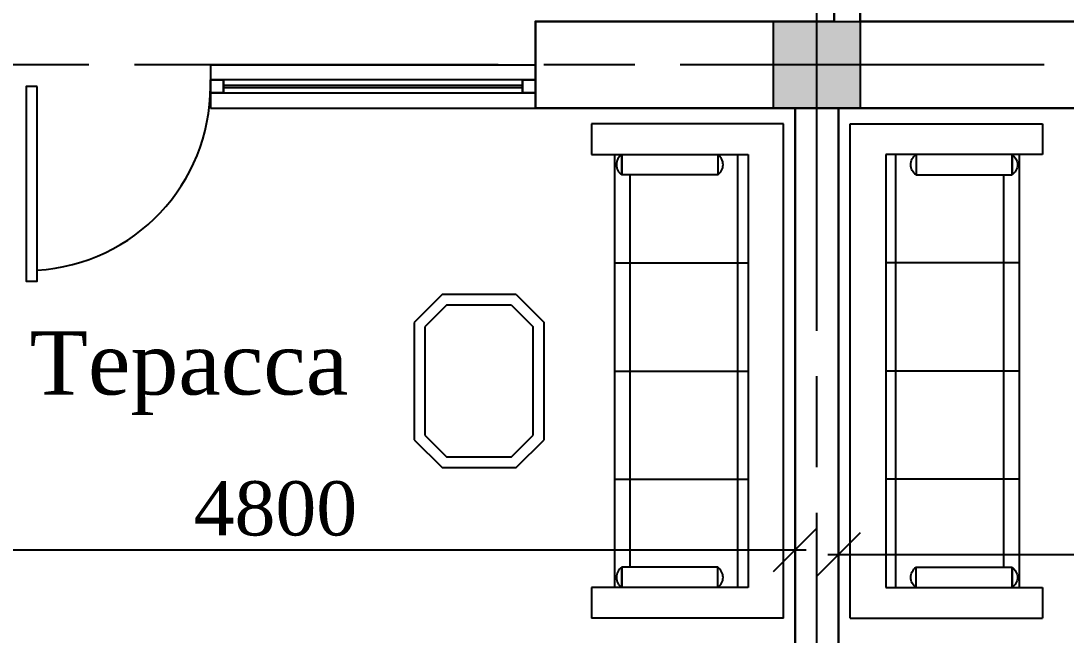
# Model space of a CAD drawing. Header units: inches. Extents: x 2870606 to 3671143, y -733551 to -473558.
# Drawn here: x 3243167 to 3247992, y -521058 to -518220 of the extents above; entities that cross this region are included whole.
import ezdxf

# ---------------------------------------------------------------- set-up
doc = ezdxf.new("R2010")
doc.units = ezdxf.units.IN
doc.header["$MEASUREMENT"] = 0
doc.linetypes.add('ACAD_ISO08W100', pattern=[36, 24, -3, 6, -3])
for name, color, linetype in [('100_FURNITURE', 25, 'Continuous'), ('A_Windows', 160, 'Continuous'), ('ШРИФТ', 7, 'Continuous')]:
    doc.layers.add(name, color=color, linetype=linetype)
doc.styles.add('GENERATED_STYLE_1', font='times.ttf')
doc.styles.add('J~stule', font='dutch.ttf')
doc.dimstyles.new('J~style', dxfattribs={"dimscale": 100, "dimtxt": 2.5, "dimasz": 2, "dimexe": 0.55, "dimexo": 0.725, "dimtad": 1, "dimdec": 0, "dimdsep": 46, "dimtxsty": 'J~stule', "dimblk": 'OBLIQUE', "dimcen": 2, "dimdle": 0.5, "dimadec": 0, "dimazin": 0, "dimtfac": 1, "dimtdec": 0, "dimtmove": 0, "dimatfit": 3, "dimfxl": 1, "dimarcsym": 0})

# ---------------------------------------------------------------- blocks, each defined once
blk = doc.blocks.new('TJT6YIOK56IKJ6')
for p, q in [((2821864.4, 172822.9), (2821722.8, 172822.9)), ((2821722.8, 171936.4), (2821722.8, 172822.9)), ((2821864.4, 172100.5), (2821864.4, 172822.9)), ((2823864.1, 172822.9), (2823864.1, 172100.5)), ((2824005.7, 172822.9), (2823864.1, 172822.9)), ((2824005.7, 171936.4), (2824005.7, 172822.9)), ((2822837.5, 172716.3), (2821864.4, 172716.3)), ((2822364.2, 172716.3), (2822364.2, 172100.5)), ((2823864.1, 172716.3), (2822837.5, 172716.3)), ((2822864.2, 172716.3), (2822864.2, 172100.5)), ((2823364.2, 172716.3), (2823364.2, 172100.5)), ((2823864.1, 172716.3), (2823864.1, 172147.2)), ((2821957.7, 172682.9), (2821864.4, 172682.9)), ((2821864.4, 172682.9), (2821957.7, 172682.9)), ((2821957.7, 172240.5), (2821957.7, 172682.9)), ((2823864.1, 172682.9), (2823770.8, 172682.9)), ((2823770.8, 172682.9), (2823864.1, 172682.9)), ((2823770.8, 172240.5), (2823770.8, 172682.9)), ((2821957.7, 172644.9), (2823770.8, 172644.9)), ((2821864.4, 172240.5), (2821957.7, 172240.5)), ((2823864.1, 172240.5), (2823770.8, 172240.5)), ((2821864.4, 172147.2), (2823864.1, 172147.2)), ((2821864.4, 172147.2), (2823864.1, 172147.2)), ((2823864.1, 172100.5), (2821864.4, 172100.5)), ((2821722.8, 171936.4), (2824005.7, 171936.4))]:
    blk.add_line(p, q)
for centre, start, end in [((2821911, 172651.7), 33.8222, 146.1778), ((2823817.5, 172651.7), 33.8222, 146.1778), ((2821911, 172271.8), 213.8222, 326.1778), ((2823817.5, 172271.8), 213.8222, 326.1778)]:
    blk.add_arc(centre, 56.2, start, end)
blk = doc.blocks.new('RIK6IR')
at = {"layer": '100_FURNITURE'}
for p, q in [((2806978, 163564.3), (2806848.7, 163435.1)), ((2807519.4, 163564.3), (2806978, 163564.3)), ((2807648.7, 163435.1), (2807519.4, 163564.3)), ((2806998.7, 163514.3), (2806898.7, 163414.3)), ((2807498.7, 163514.3), (2806998.7, 163514.3)), ((2807598.7, 163414.3), (2807498.7, 163514.3)), ((2806848.7, 163435.1), (2806848.7, 163093.6)), ((2807648.7, 163093.6), (2807648.7, 163435.1)), ((2806898.7, 163414.3), (2806898.7, 163114.3)), ((2807598.7, 163114.3), (2807598.7, 163414.3)), ((2806848.7, 163093.6), (2806978, 162964.3)), ((2806898.7, 163114.3), (2806998.7, 163014.3)), ((2807598.7, 163114.3), (2807498.7, 163014.3)), ((2807648.7, 163093.6), (2807519.4, 162964.3)), ((2806998.7, 163014.3), (2807498.7, 163014.3)), ((2806978, 162964.3), (2807519.4, 162964.3))]:
    blk.add_line(p, q, dxfattribs=at)
blk = doc.blocks.new('_Oblique')
at = {"color": 0, "linetype": 'ByBlock', "lineweight": -2}
blk.add_line((-0.5, -0.5), (0.5, 0.5), dxfattribs=at)
blk = doc.blocks.new('*D399')
at = {"color": 0, "lineweight": -2, "transparency": 16777216}
for p, q in [((3241942.2, -520848.2), (3241942.2, -520609.2)), ((3246742.2, -520848.2), (3246742.2, -520609.2)), ((3241892.2, -520664.2), (3246792.2, -520664.2))]:
    blk.add_line(p, q, dxfattribs=at)
at = {"layer": 'Defpoints', "color": 0, "lineweight": 35, "transparency": 16777216}
for p in [(3246742.2, -520664.2), (3241942.2, -520920.7), (3246742.2, -520920.7)]:
    blk.add_point(p, dxfattribs=at)
at = {"color": 0, "lineweight": -2, "transparency": 16777216, "xscale": 200, "yscale": 200, "zscale": 200, "rotation": 180}
blk.add_blockref('_Oblique', (3241942.2, -520664.2), dxfattribs=at)
at = {"color": 0, "lineweight": -2, "transparency": 16777216, "xscale": 200, "yscale": 200, "zscale": 200}
blk.add_blockref('_Oblique', (3246742.2, -520664.2), dxfattribs=at)
at = {"color": 0, "transparency": 16777216, "insert": (3244342.2, -520474), "char_height": 250, "attachment_point": 5, "style": 'J~stule'}
blk.add_mtext('4800', dxfattribs=at)
blk = doc.blocks.new('*D416')
at = {"color": 0, "lineweight": -2, "transparency": 16777216}
for p, q in [((3248534, -518273.1), (3248534, -510493.1)), ((3247820.8, -510543.1), (3248589, -510543.1)), ((3248214.7, -518223.1), (3248589, -518223.1))]:
    blk.add_line(p, q, dxfattribs=at)
at = {"layer": 'Defpoints', "color": 0, "lineweight": 35, "transparency": 16777216}
for p in [(3247748.3, -510543.1), (3248534, -510543.1), (3248142.2, -518223.1)]:
    blk.add_point(p, dxfattribs=at)
at = {"color": 0, "lineweight": -2, "transparency": 16777216, "xscale": 200, "yscale": 200, "zscale": 200}
for p, rotation in [((3248534, -510543.1), 90), ((3248534, -518223.1), 270)]:
    blk.add_blockref('_Oblique', p, dxfattribs=dict(at, rotation=rotation))
at = {"color": 0, "transparency": 16777216, "insert": (3248343.8, -513946.7), "char_height": 250, "attachment_point": 5, "rotation": 90, "style": 'J~stule'}
blk.add_mtext('7680', dxfattribs=at)
blk = doc.blocks.new('*D424')
at = {"color": 0, "lineweight": -2, "transparency": 16777216}
for p, q in [((3246942.2, -520479), (3246942.2, -520740.1)), ((3251642.2, -520479), (3251642.2, -520740.1)), ((3246892.2, -520685.1), (3251692.2, -520685.1))]:
    blk.add_line(p, q, dxfattribs=at)
at = {"layer": 'Defpoints', "color": 0, "lineweight": 35, "transparency": 16777216}
for p in [(3246942.2, -520406.5), (3251642.2, -520406.5), (3251642.2, -520685.1)]:
    blk.add_point(p, dxfattribs=at)
at = {"color": 0, "lineweight": -2, "transparency": 16777216, "xscale": 200, "yscale": 200, "zscale": 200, "rotation": 180}
blk.add_blockref('_Oblique', (3246942.2, -520685.1), dxfattribs=at)
at = {"color": 0, "lineweight": -2, "transparency": 16777216, "xscale": 200, "yscale": 200, "zscale": 200}
blk.add_blockref('_Oblique', (3251642.2, -520685.1), dxfattribs=at)
at = {"color": 0, "transparency": 16777216, "insert": (3249292.2, -520495.1), "char_height": 250, "attachment_point": 5, "style": 'J~stule'}
blk.add_mtext('4700', dxfattribs=at)
blk = doc.blocks.new('*U65')
at = {"color": 7, "lineweight": 30}
for points in [[(0, 60), (60, 60), (60, 0), (0, 0)], [(1500, 60), (1440, 60), (1440, 0), (1500, 0)]]:
    blk.add_lwpolyline(points, close=True, dxfattribs=at)
at = {"color": 4, "lineweight": 25}
for points in [[(60, 60), (1440, 60), (1440, 0), (60, 0)], [(60, 35), (1440, 35), (1440, 25), (60, 25)]]:
    blk.add_lwpolyline(points, close=True, dxfattribs=at)

msp = doc.modelspace()

# ---------------------------------------------------------------- hatches: boundary and pattern name
h = msp.add_hatch(color=256)
h.dxf.hatch_style = 1
h.paths.add_polyline_path([(3246642.2, -518623.13), (3246642.2, -518223.13), (3247042.2, -518223.13), (3247042.2, -518623.13)])

# ---------------------------------------------------------------- linework, layer by layer
at = {"color": 252, "linetype": 'ACAD_ISO08W100', "ltscale": 70}
for p, q in [((3246842.2, -524692.02), (3246842.2, -496403.85)), ((3290731.11, -518423.13), (3224837.42, -518423.13))]:
    msp.add_line(p, q, dxfattribs=at)
at = {"lineweight": 30}
for p, q in [((3246922.2, -518223.13), (3246922.2, -514793.09)), ((3247042.2, -518223.13), (3247042.2, -514793.09))]:
    msp.add_line(p, q, dxfattribs=at)
for p, q in [((3244042.2, -518423.13), (3244042.2, -518623.13)), ((3244042.2, -518423.13), (3245542.2, -518423.13)), ((3244042.2, -518623.13), (3245542.2, -518623.13))]:
    msp.add_line(p, q)
for points in [[(3246922.2, -518223.13), (3245542.2, -518223.13), (3245542.2, -518623.13), (3246742.2, -518623.13)], [(3247042.2, -518223.13), (3248142.2, -518223.13), (3248142.2, -518623.13), (3246942.2, -518623.13)]]:
    msp.add_lwpolyline(points, dxfattribs=at)
for points in [[(3247042.2, -518223.13), (3247042.2, -518623.13), (3246642.2, -518623.13), (3246642.2, -518223.13)], [(3243242.2, -518523.13), (3243192.2, -518523.13), (3243192.2, -519423.13), (3243242.2, -519423.13)]]:
    msp.add_lwpolyline(points, close=True)
msp.add_lwpolyline([(3246742.2, -518623.13), (3246942.2, -518623.13), (3246942.2, -521624.94), (3246742.2, -521621.32)], close=True, dxfattribs=at)
msp.add_arc((3243192.2, -518523.13), 850, 273.37229, 0)

# ---------------------------------------------------------------- block references
at = {"color": 1, "rotation": 89.9999999999999}
for name, p in [('TJT6YIOK56IKJ6', (3418624.52, -3342702.13)), ('RIK6IR', (3408546.59, -3327132.78, 58.88))]:
    msp.add_blockref(name, p, dxfattribs=at)
at = {"color": 1, "xscale": -1, "rotation": 270.0000000000001}
msp.add_blockref('TJT6YIOK56IKJ6', (3075059.88, -3342702.13), dxfattribs=at)
at = {"layer": 'A_Windows', "color": 5, "lineweight": 30, "xscale": -1, "rotation": 359.9999846070635}
msp.add_blockref('*U65', (3245542.2, -518553.14), dxfattribs=at)

# ---------------------------------------------------------------- texts
at = {"layer": 'ШРИФТ', "style": 'GENERATED_STYLE_1'}
msp.add_text('Терасса', height=292.5, dxfattribs=at).set_placement((3243207.1, -519946.24))

# ---------------------------------------------------------------- dimensions: what is measured, and where the dimension line sits
dim = msp.add_linear_dim(base=(3248534.03, -510543.13), p1=(3248142.2, -518223.13), p2=(3247748.27, -510543.13), angle=90, dimstyle='J~style', override={"dimdec": 1, "dimtdec": 1})
dim.commit()
dim.dimension.update_dxf_attribs({"geometry": '*D416', "text_midpoint": (3248534.03, -513946.68), "dimtype": 160})
for base, p1, p2, picture, middle in [((3246742.2, -520664.2), (3241942.2, -520920.73), (3246742.2, -520920.73), '*D399', (3244342.2, -520474.01)), ((3251642.2, -520685.11), (3246942.2, -520406.51), (3251642.2, -520406.51), '*D424', (3249292.2, -520495.09))]:
    dim = msp.add_linear_dim(base=base, p1=p1, p2=p2, dimstyle='J~style', override={"dimdec": 1, "dimtdec": 1})
    dim.commit()
    dim.dimension.update_dxf_attribs({"geometry": picture, "text_midpoint": middle})

doc.saveas('drawing.dxf')
